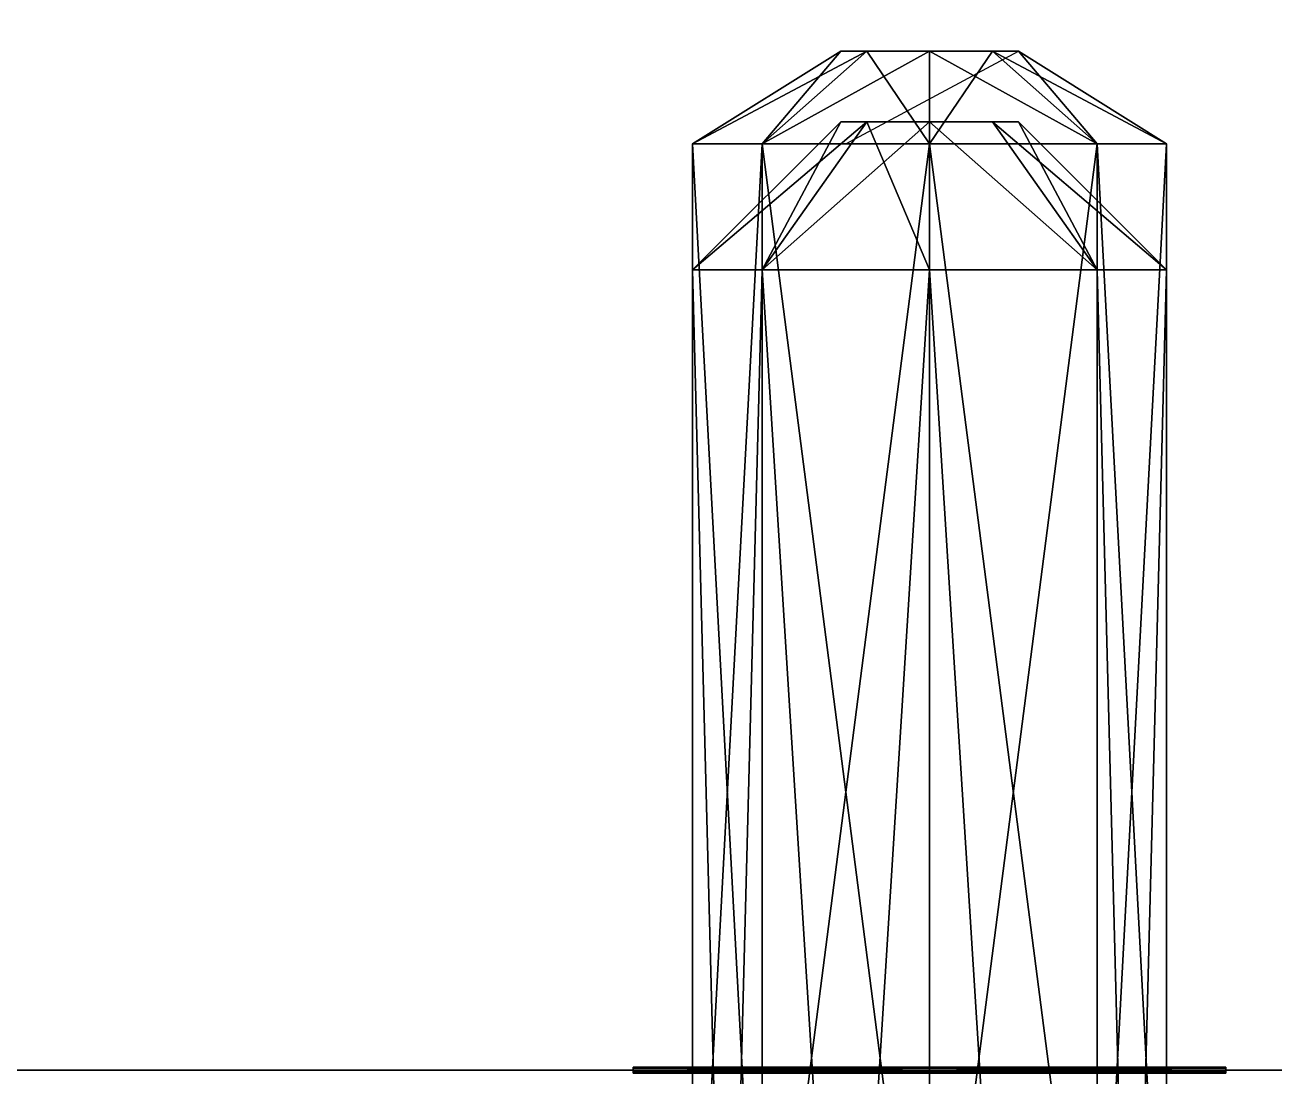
# Model space of a CAD drawing. Extents: x -150 to 2334, y -150 to 2984.
# Drawn here: x 2031.73 to 2052.83, y 776.34 to 794.09 of the extents above; entities that cross this region are included whole.
import ezdxf

# ---------------------------------------------------------------- set-up
doc = ezdxf.new("R2010")
doc.units = 0
for name, color, linetype in [('LAYER0', 7, 'CONTINUOUS'), ('LAYER108', 7, 'CONTINUOUS'), ('LAYER125', 7, 'CONTINUOUS'), ('LAYER142', 7, 'CONTINUOUS'), ('LAYER150', 7, 'CONTINUOUS'), ('LAYER159', 7, 'CONTINUOUS'), ('LAYER167', 7, 'CONTINUOUS'), ('LAYER243', 7, 'CONTINUOUS'), ('LAYER277', 7, 'CONTINUOUS'), ('LAYER29', 7, 'CONTINUOUS'), ('LAYER30', 251, 'CONTINUOUS'), ('LAYER310', 7, 'CONTINUOUS'), ('LAYER54', 7, 'CONTINUOUS'), ('LAYER55', 251, 'CONTINUOUS')]:
    doc.layers.add(name, color=color, linetype=linetype)

msp = doc.modelspace()

# ---------------------------------------------------------------- linework, layer by layer
at = {"layer": 'LAYER0', "invisible_edges": 1}
for points in [[(2334, 2984, -5), (-150, -150, -5), (-150, 2984, -5), (2334, 2984, -5)], [(-150, -150, -5), (2334, 2984, -5), (2334, -150, -5), (-150, -150, -5)], [(2334, -150), (-150, 2984), (-150, -150), (2334, -150)], [(-150, 2984), (2334, -150), (2334, 2984), (-150, 2984)]]:
    msp.add_3dface(points, dxfattribs=at)
at = {"layer": 'LAYER108', "invisible_edges": 1}
for points in [[(2139.4, 1489.128, 866), (1674, 776.4584, 866), (2139.4, 776.4584, 866), (2139.4, 1489.128, 866)], [(1674, 776.4584, 866), (2139.4, 1489.128, 866), (1674, 1489.128, 866), (1674, 776.4584, 866)], [(1674, 1489.128, 848), (2139.4, 776.4584, 848), (1674, 776.4584, 848), (1674, 1489.128, 848)], [(2139.4, 776.4584, 848), (1674, 1489.128, 848), (2139.4, 1489.128, 848), (2139.4, 776.4584, 848)], [(2139.4, 776.4584, 848), (1674, 776.4584, 866), (1674, 776.4584, 848), (2139.4, 776.4584, 848)], [(1674, 776.4584, 866), (2139.4, 776.4584, 848), (2139.4, 776.4584, 866), (1674, 776.4584, 866)]]:
    msp.add_3dface(points, dxfattribs=at)
at = {"layer": 'LAYER125', "invisible_edges": 1}
for points in [[(2139.4, 1489.128, 1934), (1674, 776.4584, 1934), (2139.4, 776.4584, 1934), (2139.4, 1489.128, 1934)], [(1674, 776.4584, 1934), (2139.4, 1489.128, 1934), (1674, 1489.128, 1934), (1674, 776.4584, 1934)], [(1674, 1489.128, 1916), (2139.4, 776.4584, 1916), (1674, 776.4584, 1916), (1674, 1489.128, 1916)], [(2139.4, 776.4584, 1916), (1674, 1489.128, 1916), (2139.4, 1489.128, 1916), (2139.4, 776.4584, 1916)], [(2139.4, 776.4584, 1916), (1674, 776.4584, 1934), (1674, 776.4584, 1916), (2139.4, 776.4584, 1916)], [(1674, 776.4584, 1934), (2139.4, 776.4584, 1916), (2139.4, 776.4584, 1934), (1674, 776.4584, 1934)]]:
    msp.add_3dface(points, dxfattribs=at)
at = {"layer": 'LAYER142', "invisible_edges": 1}
for points in [[(2139.4, 1489.128, 1184), (1614, 776.4584, 1184), (2139.4, 776.4584, 1184), (2139.4, 1489.128, 1184)], [(1614, 776.4584, 1184), (2139.4, 1489.128, 1184), (1614, 1489.128, 1184), (1614, 776.4584, 1184)], [(1614, 1489.128, 1166), (2139.4, 776.4584, 1166), (1614, 776.4584, 1166), (1614, 1489.128, 1166)], [(2139.4, 776.4584, 1166), (1614, 1489.128, 1166), (2139.4, 1489.128, 1166), (2139.4, 776.4584, 1166)], [(2139.4, 776.4584, 1166), (1614, 776.4584, 1184), (1614, 776.4584, 1166), (2139.4, 776.4584, 1166)], [(1614, 776.4584, 1184), (2139.4, 776.4584, 1166), (2139.4, 776.4584, 1184), (1614, 776.4584, 1184)]]:
    msp.add_3dface(points, dxfattribs=at)
at = {"layer": 'LAYER150'}
for points in [[(2045.5, 793.6459, 1175), (2045.939, 793.6459, 1173.939), (2043, 792.0834, 1175), (2045.5, 793.6459, 1175)], [(2043, 792.0834, 1175), (2045.939, 793.6459, 1173.939), (2044.172, 792.0834, 1172.172), (2043, 792.0834, 1175)], [(2043, 792.0834, 1175), (2045.5, 793.6459, 1175), (2045.939, 793.6459, 1176.061), (2043, 792.0834, 1175)], [(2043, 792.0834, 1175), (2045.939, 793.6459, 1176.061), (2044.172, 792.0834, 1177.828), (2043, 792.0834, 1175)], [(2044.172, 792.0834, 1172.172), (2043, 792.0834, 1175), (2045.5, 793.6459, 1175), (2044.172, 792.0834, 1172.172)], [(2043, 792.0834, 1175), (2044.172, 792.0834, 1177.828), (2045.939, 793.6459, 1176.061), (2043, 792.0834, 1175)], [(2043, 792.0834, 1175), (2045.939, 793.6459, 1176.061), (2045.5, 793.6459, 1175), (2043, 792.0834, 1175)], [(2045.939, 793.6459, 1173.939), (2047, 792.0834, 1171), (2044.172, 792.0834, 1172.172), (2045.939, 793.6459, 1173.939)], [(2044.172, 792.0834, 1177.828), (2047, 792.0834, 1179), (2045.939, 793.6459, 1176.061), (2044.172, 792.0834, 1177.828)], [(2044.172, 792.0834, 1172.172), (2045.939, 793.6459, 1173.939), (2047, 793.6459, 1173.5), (2044.172, 792.0834, 1172.172)], [(2044.172, 792.0834, 1172.172), (2047, 793.6459, 1173.5), (2047, 792.0834, 1171), (2044.172, 792.0834, 1172.172)], [(2044.172, 792.0834, 1172.172), (2045.5, 793.6459, 1175), (2045.939, 793.6459, 1173.939), (2044.172, 792.0834, 1172.172)], [(2044.172, 792.0834, 1177.828), (2047, 792.0834, 1179), (2047, 793.6459, 1176.5), (2044.172, 792.0834, 1177.828)], [(2044.172, 792.0834, 1177.828), (2047, 793.6459, 1176.5), (2045.939, 793.6459, 1176.061), (2044.172, 792.0834, 1177.828)], [(2045.5, 793.6459, 1175), (2045.939, 793.6459, 1173.939), (2047, 793.6459, 1173.5), (2045.5, 793.6459, 1175)], [(2045.5, 793.6459, 1175), (2047, 793.6459, 1173.5), (2048.061, 793.6459, 1173.939), (2045.5, 793.6459, 1175)], [(2045.5, 793.6459, 1175), (2045.939, 793.6459, 1176.061), (2048.061, 793.6459, 1173.939), (2045.5, 793.6459, 1175)], [(2045.939, 793.6459, 1176.061), (2045.5, 793.6459, 1175), (2048.5, 793.6459, 1175), (2045.939, 793.6459, 1176.061)], [(2048.5, 793.6459, 1175), (2045.5, 793.6459, 1175), (2048.061, 793.6459, 1173.939), (2048.5, 793.6459, 1175)], [(2045.5, 793.6459, 1175), (2048.061, 793.6459, 1173.939), (2047, 793.6459, 1173.5), (2045.5, 793.6459, 1175)], [(2045.5, 793.6459, 1175), (2047, 793.6459, 1173.5), (2045.939, 793.6459, 1173.939), (2045.5, 793.6459, 1175)], [(2045.586, 792.0834, 1178.414), (2048.5, 793.6459, 1175), (2049.828, 792.0834, 1177.828), (2045.586, 792.0834, 1178.414)], [(2047, 793.6459, 1173.5), (2047, 792.0834, 1171), (2045.939, 793.6459, 1173.939), (2047, 793.6459, 1173.5)], [(2045.939, 793.6459, 1176.061), (2047, 792.0834, 1179), (2047, 793.6459, 1176.5), (2045.939, 793.6459, 1176.061)], [(2045.939, 793.6459, 1176.061), (2048.5, 793.6459, 1175), (2048.061, 793.6459, 1176.061), (2045.939, 793.6459, 1176.061)], [(2045.939, 793.6459, 1176.061), (2048.061, 793.6459, 1176.061), (2047, 793.6459, 1176.5), (2045.939, 793.6459, 1176.061)], [(2048.061, 793.6459, 1173.939), (2045.939, 793.6459, 1176.061), (2048.5, 793.6459, 1175), (2048.061, 793.6459, 1173.939)], [(2045.939, 793.6459, 1176.061), (2047, 793.6459, 1176.5), (2048.061, 793.6459, 1176.061), (2045.939, 793.6459, 1176.061)], [(2045.939, 793.6459, 1176.061), (2048.061, 793.6459, 1176.061), (2048.5, 793.6459, 1175), (2045.939, 793.6459, 1176.061)], [(2048.061, 793.6459, 1173.939), (2049.828, 792.0834, 1172.172), (2047, 793.6459, 1173.5), (2048.061, 793.6459, 1173.939)], [(2047, 793.6459, 1173.5), (2049.828, 792.0834, 1172.172), (2047, 792.0834, 1171), (2047, 793.6459, 1173.5)], [(2047, 792.0834, 1179), (2047, 793.6459, 1176.5), (2048.061, 793.6459, 1176.061), (2047, 792.0834, 1179)], [(2047, 792.0834, 1179), (2048.061, 793.6459, 1176.061), (2049.828, 792.0834, 1177.828), (2047, 792.0834, 1179)], [(2047, 792.0834, 1171), (2047, 793.6459, 1173.5), (2048.061, 793.6459, 1173.939), (2047, 792.0834, 1171)], [(2047, 792.0834, 1171), (2048.061, 793.6459, 1173.939), (2049.828, 792.0834, 1172.172), (2047, 792.0834, 1171)], [(2047, 792.0834, 1179), (2049.828, 792.0834, 1177.828), (2048.061, 793.6459, 1176.061), (2047, 792.0834, 1179)], [(2047, 792.0834, 1179), (2048.061, 793.6459, 1176.061), (2047, 793.6459, 1176.5), (2047, 792.0834, 1179)], [(2048.061, 793.6459, 1173.939), (2048.5, 793.6459, 1175), (2049.828, 792.0834, 1172.172), (2048.061, 793.6459, 1173.939)], [(2048.5, 793.6459, 1175), (2048.061, 793.6459, 1176.061), (2051, 792.0834, 1175), (2048.5, 793.6459, 1175)], [(2051, 792.0834, 1175), (2048.061, 793.6459, 1176.061), (2049.828, 792.0834, 1177.828), (2051, 792.0834, 1175)], [(2048.061, 793.6459, 1173.939), (2048.5, 793.6459, 1175), (2051, 792.0834, 1175), (2048.061, 793.6459, 1173.939)], [(2048.061, 793.6459, 1173.939), (2051, 792.0834, 1175), (2049.828, 792.0834, 1172.172), (2048.061, 793.6459, 1173.939)], [(2049.828, 792.0834, 1172.172), (2048.5, 793.6459, 1175), (2051, 792.0834, 1175), (2049.828, 792.0834, 1172.172)], [(2048.5, 793.6459, 1175), (2049.828, 792.0834, 1177.828), (2051, 792.0834, 1175), (2048.5, 793.6459, 1175)], [(2044.172, 770.2084, 1172.172), (2043, 770.2084, 1175), (2044.172, 792.0834, 1172.172), (2044.172, 770.2084, 1172.172)], [(2044.172, 792.0834, 1172.172), (2043, 770.2084, 1175), (2043, 792.0834, 1175), (2044.172, 792.0834, 1172.172)], [(2044.172, 770.2084, 1177.828), (2043, 770.2084, 1175), (2043, 792.0834, 1175), (2044.172, 770.2084, 1177.828)], [(2044.172, 770.2084, 1177.828), (2043, 792.0834, 1175), (2044.172, 792.0834, 1177.828), (2044.172, 770.2084, 1177.828)], [(2044.172, 770.2084, 1172.172), (2043, 770.2084, 1175), (2043, 792.0834, 1175), (2044.172, 770.2084, 1172.172)], [(2043, 792.0834, 1175), (2044.172, 770.2084, 1172.172), (2044.172, 792.0834, 1172.172), (2043, 792.0834, 1175)], [(2044.172, 770.2084, 1177.828), (2044.172, 792.0834, 1177.828), (2043, 792.0834, 1175), (2044.172, 770.2084, 1177.828)], [(2044.172, 770.2084, 1177.828), (2043, 792.0834, 1175), (2043, 770.2084, 1175), (2044.172, 770.2084, 1177.828)], [(2044.172, 770.2084, 1172.172), (2043, 770.2084, 1175), (2043, 792.0834, 1175), (2044.172, 770.2084, 1172.172)], [(2043, 792.0834, 1175), (2044.172, 770.2084, 1172.172), (2044.172, 792.0834, 1172.172), (2043, 792.0834, 1175)], [(2044.172, 770.2084, 1177.828), (2043, 770.2084, 1175), (2044.172, 792.0834, 1177.828), (2044.172, 770.2084, 1177.828)], [(2043, 770.2084, 1175), (2044.172, 792.0834, 1177.828), (2043, 792.0834, 1175), (2043, 770.2084, 1175)], [(2047, 770.2084, 1171), (2044.172, 770.2084, 1172.172), (2047, 792.0834, 1171), (2047, 770.2084, 1171)], [(2047, 792.0834, 1171), (2044.172, 770.2084, 1172.172), (2044.172, 792.0834, 1172.172), (2047, 792.0834, 1171)], [(2044.172, 770.2084, 1177.828), (2047, 770.2084, 1179), (2044.172, 792.0834, 1177.828), (2044.172, 770.2084, 1177.828)], [(2044.172, 792.0834, 1177.828), (2047, 770.2084, 1179), (2047, 792.0834, 1179), (2044.172, 792.0834, 1177.828)], [(2044.172, 770.2084, 1172.172), (2047, 770.2084, 1171), (2044.172, 792.0834, 1172.172), (2044.172, 770.2084, 1172.172)], [(2047, 770.2084, 1171), (2044.172, 792.0834, 1172.172), (2047, 792.0834, 1171), (2047, 770.2084, 1171)], [(2044.172, 770.2084, 1177.828), (2047, 770.2084, 1179), (2047, 792.0834, 1179), (2044.172, 770.2084, 1177.828)], [(2047, 792.0834, 1179), (2044.172, 770.2084, 1177.828), (2044.172, 792.0834, 1177.828), (2047, 792.0834, 1179)], [(2044.172, 770.2084, 1172.172), (2047, 770.2084, 1171), (2044.172, 792.0834, 1172.172), (2044.172, 770.2084, 1172.172)], [(2047, 770.2084, 1171), (2044.172, 792.0834, 1172.172), (2047, 792.0834, 1171), (2047, 770.2084, 1171)], [(2044.172, 770.2084, 1177.828), (2047, 770.2084, 1179), (2047, 792.0834, 1179), (2044.172, 770.2084, 1177.828)], [(2047, 792.0834, 1179), (2044.172, 770.2084, 1177.828), (2044.172, 792.0834, 1177.828), (2047, 792.0834, 1179)], [(2049.828, 770.2084, 1172.172), (2047, 770.2084, 1171), (2049.828, 792.0834, 1172.172), (2049.828, 770.2084, 1172.172)], [(2049.828, 792.0834, 1172.172), (2047, 770.2084, 1171), (2047, 792.0834, 1171), (2049.828, 792.0834, 1172.172)], [(2049.828, 792.0834, 1177.828), (2047, 792.0834, 1179), (2049.828, 770.2084, 1177.828), (2049.828, 792.0834, 1177.828)], [(2049.828, 770.2084, 1177.828), (2047, 792.0834, 1179), (2047, 770.2084, 1179), (2049.828, 770.2084, 1177.828)], [(2049.828, 770.2084, 1172.172), (2047, 770.2084, 1171), (2047, 792.0834, 1171), (2049.828, 770.2084, 1172.172)], [(2047, 792.0834, 1171), (2049.828, 770.2084, 1172.172), (2049.828, 792.0834, 1172.172), (2047, 792.0834, 1171)], [(2049.828, 770.2084, 1172.172), (2047, 770.2084, 1171), (2047, 792.0834, 1171), (2049.828, 770.2084, 1172.172)], [(2047, 792.0834, 1171), (2049.828, 770.2084, 1172.172), (2049.828, 792.0834, 1172.172), (2047, 792.0834, 1171)], [(2049.828, 792.0834, 1177.828), (2047, 792.0834, 1179), (2047, 770.2084, 1179), (2049.828, 792.0834, 1177.828)], [(2047, 770.2084, 1179), (2049.828, 792.0834, 1177.828), (2049.828, 770.2084, 1177.828), (2047, 770.2084, 1179)], [(2051, 792.0834, 1175), (2049.828, 792.0834, 1177.828), (2051, 770.2084, 1175), (2051, 792.0834, 1175)], [(2051, 770.2084, 1175), (2049.828, 792.0834, 1177.828), (2049.828, 770.2084, 1177.828), (2051, 770.2084, 1175)], [(2049.828, 792.0834, 1172.172), (2051, 792.0834, 1175), (2049.828, 770.2084, 1172.172), (2049.828, 792.0834, 1172.172)], [(2049.828, 770.2084, 1172.172), (2051, 792.0834, 1175), (2051, 770.2084, 1175), (2049.828, 770.2084, 1172.172)], [(2049.828, 792.0834, 1177.828), (2051, 792.0834, 1175), (2049.828, 770.2084, 1177.828), (2049.828, 792.0834, 1177.828)], [(2051, 792.0834, 1175), (2049.828, 770.2084, 1177.828), (2051, 770.2084, 1175), (2051, 792.0834, 1175)], [(2049.828, 792.0834, 1172.172), (2051, 792.0834, 1175), (2051, 770.2084, 1175), (2049.828, 792.0834, 1172.172)], [(2051, 770.2084, 1175), (2049.828, 792.0834, 1172.172), (2049.828, 770.2084, 1172.172), (2051, 770.2084, 1175)], [(2042, 776.4896, 1170), (2042, 776.4896, 1180), (2052, 776.4896, 1170), (2042, 776.4896, 1170)], [(2052, 776.4896, 1170), (2042, 776.4896, 1180), (2052, 776.4896, 1180), (2052, 776.4896, 1170)], [(2042, 776.4896, 1170), (2042, 776.4271, 1170), (2042, 776.4896, 1180), (2042, 776.4896, 1170)], [(2042, 776.4896, 1180), (2042, 776.4271, 1170), (2042, 776.4271, 1180), (2042, 776.4896, 1180)], [(2052, 776.4896, 1170), (2052, 776.4271, 1170), (2042, 776.4896, 1170), (2052, 776.4896, 1170)], [(2042, 776.4896, 1170), (2052, 776.4271, 1170), (2042, 776.4271, 1170), (2042, 776.4896, 1170)], [(2042, 776.4896, 1180), (2042, 776.4271, 1180), (2052, 776.4896, 1180), (2042, 776.4896, 1180)], [(2052, 776.4896, 1180), (2042, 776.4271, 1180), (2052, 776.4271, 1180), (2052, 776.4896, 1180)], [(2052, 776.4271, 1170), (2052, 776.4271, 1180), (2042, 776.4271, 1170), (2052, 776.4271, 1170)], [(2042, 776.4271, 1170), (2052, 776.4271, 1180), (2042, 776.4271, 1180), (2042, 776.4271, 1170)]]:
    msp.add_3dface(points, dxfattribs=at)
at = {"layer": 'LAYER159', "invisible_edges": 1}
for points in [[(2139.4, 1489.128, 1578), (1614, 776.4584, 1578), (2139.4, 776.4584, 1578), (2139.4, 1489.128, 1578)], [(1614, 776.4584, 1578), (2139.4, 1489.128, 1578), (1614, 1489.128, 1578), (1614, 776.4584, 1578)], [(1614, 1489.128, 1560), (2139.4, 776.4584, 1560), (1614, 776.4584, 1560), (1614, 1489.128, 1560)], [(2139.4, 776.4584, 1560), (1614, 1489.128, 1560), (2139.4, 1489.128, 1560), (2139.4, 776.4584, 1560)], [(2139.4, 776.4584, 1560), (1614, 776.4584, 1578), (1614, 776.4584, 1560), (2139.4, 776.4584, 1560)], [(1614, 776.4584, 1578), (2139.4, 776.4584, 1560), (2139.4, 776.4584, 1578), (1614, 776.4584, 1578)]]:
    msp.add_3dface(points, dxfattribs=at)
at = {"layer": 'LAYER167'}
for points in [[(2045.5, 793.6459, 1569), (2045.939, 793.6459, 1567.939), (2043, 792.0834, 1569), (2045.5, 793.6459, 1569)], [(2043, 792.0834, 1569), (2045.939, 793.6459, 1567.939), (2044.172, 792.0834, 1566.172), (2043, 792.0834, 1569)], [(2043, 792.0834, 1569), (2045.5, 793.6459, 1569), (2045.939, 793.6459, 1570.061), (2043, 792.0834, 1569)], [(2043, 792.0834, 1569), (2045.939, 793.6459, 1570.061), (2044.172, 792.0834, 1571.828), (2043, 792.0834, 1569)], [(2044.172, 792.0834, 1566.172), (2043, 792.0834, 1569), (2045.5, 793.6459, 1569), (2044.172, 792.0834, 1566.172)], [(2043, 792.0834, 1569), (2044.172, 792.0834, 1571.828), (2045.939, 793.6459, 1570.061), (2043, 792.0834, 1569)], [(2043, 792.0834, 1569), (2045.939, 793.6459, 1570.061), (2045.5, 793.6459, 1569), (2043, 792.0834, 1569)], [(2045.939, 793.6459, 1567.939), (2047, 792.0834, 1565), (2044.172, 792.0834, 1566.172), (2045.939, 793.6459, 1567.939)], [(2044.172, 792.0834, 1571.828), (2047, 792.0834, 1573), (2045.939, 793.6459, 1570.061), (2044.172, 792.0834, 1571.828)], [(2044.172, 792.0834, 1566.172), (2045.939, 793.6459, 1567.939), (2047, 793.6459, 1567.5), (2044.172, 792.0834, 1566.172)], [(2044.172, 792.0834, 1566.172), (2047, 793.6459, 1567.5), (2047, 792.0834, 1565), (2044.172, 792.0834, 1566.172)], [(2044.172, 792.0834, 1566.172), (2045.5, 793.6459, 1569), (2045.939, 793.6459, 1567.939), (2044.172, 792.0834, 1566.172)], [(2044.172, 792.0834, 1571.828), (2047, 792.0834, 1573), (2047, 793.6459, 1570.5), (2044.172, 792.0834, 1571.828)], [(2044.172, 792.0834, 1571.828), (2047, 793.6459, 1570.5), (2045.939, 793.6459, 1570.061), (2044.172, 792.0834, 1571.828)], [(2045.5, 793.6459, 1569), (2045.939, 793.6459, 1567.939), (2047, 793.6459, 1567.5), (2045.5, 793.6459, 1569)], [(2045.5, 793.6459, 1569), (2047, 793.6459, 1567.5), (2048.061, 793.6459, 1567.939), (2045.5, 793.6459, 1569)], [(2045.5, 793.6459, 1569), (2045.939, 793.6459, 1570.061), (2048.061, 793.6459, 1567.939), (2045.5, 793.6459, 1569)], [(2045.939, 793.6459, 1570.061), (2045.5, 793.6459, 1569), (2048.5, 793.6459, 1569), (2045.939, 793.6459, 1570.061)], [(2048.5, 793.6459, 1569), (2045.5, 793.6459, 1569), (2048.061, 793.6459, 1567.939), (2048.5, 793.6459, 1569)], [(2045.5, 793.6459, 1569), (2048.061, 793.6459, 1567.939), (2047, 793.6459, 1567.5), (2045.5, 793.6459, 1569)], [(2045.5, 793.6459, 1569), (2047, 793.6459, 1567.5), (2045.939, 793.6459, 1567.939), (2045.5, 793.6459, 1569)], [(2045.586, 792.0834, 1572.414), (2048.5, 793.6459, 1569), (2049.828, 792.0834, 1571.828), (2045.586, 792.0834, 1572.414)], [(2047, 793.6459, 1567.5), (2047, 792.0834, 1565), (2045.939, 793.6459, 1567.939), (2047, 793.6459, 1567.5)], [(2045.939, 793.6459, 1570.061), (2047, 792.0834, 1573), (2047, 793.6459, 1570.5), (2045.939, 793.6459, 1570.061)], [(2045.939, 793.6459, 1570.061), (2048.5, 793.6459, 1569), (2048.061, 793.6459, 1570.061), (2045.939, 793.6459, 1570.061)], [(2045.939, 793.6459, 1570.061), (2048.061, 793.6459, 1570.061), (2047, 793.6459, 1570.5), (2045.939, 793.6459, 1570.061)], [(2048.061, 793.6459, 1567.939), (2045.939, 793.6459, 1570.061), (2048.5, 793.6459, 1569), (2048.061, 793.6459, 1567.939)], [(2045.939, 793.6459, 1570.061), (2047, 793.6459, 1570.5), (2048.061, 793.6459, 1570.061), (2045.939, 793.6459, 1570.061)], [(2045.939, 793.6459, 1570.061), (2048.061, 793.6459, 1570.061), (2048.5, 793.6459, 1569), (2045.939, 793.6459, 1570.061)], [(2048.061, 793.6459, 1567.939), (2049.828, 792.0834, 1566.172), (2047, 793.6459, 1567.5), (2048.061, 793.6459, 1567.939)], [(2047, 793.6459, 1567.5), (2049.828, 792.0834, 1566.172), (2047, 792.0834, 1565), (2047, 793.6459, 1567.5)], [(2047, 792.0834, 1573), (2047, 793.6459, 1570.5), (2048.061, 793.6459, 1570.061), (2047, 792.0834, 1573)], [(2047, 792.0834, 1573), (2048.061, 793.6459, 1570.061), (2049.828, 792.0834, 1571.828), (2047, 792.0834, 1573)], [(2047, 792.0834, 1565), (2047, 793.6459, 1567.5), (2048.061, 793.6459, 1567.939), (2047, 792.0834, 1565)], [(2047, 792.0834, 1565), (2048.061, 793.6459, 1567.939), (2049.828, 792.0834, 1566.172), (2047, 792.0834, 1565)], [(2047, 792.0834, 1573), (2049.828, 792.0834, 1571.828), (2048.061, 793.6459, 1570.061), (2047, 792.0834, 1573)], [(2047, 792.0834, 1573), (2048.061, 793.6459, 1570.061), (2047, 793.6459, 1570.5), (2047, 792.0834, 1573)], [(2048.061, 793.6459, 1567.939), (2048.5, 793.6459, 1569), (2049.828, 792.0834, 1566.172), (2048.061, 793.6459, 1567.939)], [(2048.5, 793.6459, 1569), (2048.061, 793.6459, 1570.061), (2051, 792.0834, 1569), (2048.5, 793.6459, 1569)], [(2051, 792.0834, 1569), (2048.061, 793.6459, 1570.061), (2049.828, 792.0834, 1571.828), (2051, 792.0834, 1569)], [(2048.061, 793.6459, 1567.939), (2048.5, 793.6459, 1569), (2051, 792.0834, 1569), (2048.061, 793.6459, 1567.939)], [(2048.061, 793.6459, 1567.939), (2051, 792.0834, 1569), (2049.828, 792.0834, 1566.172), (2048.061, 793.6459, 1567.939)], [(2049.828, 792.0834, 1566.172), (2048.5, 793.6459, 1569), (2051, 792.0834, 1569), (2049.828, 792.0834, 1566.172)], [(2048.5, 793.6459, 1569), (2049.828, 792.0834, 1571.828), (2051, 792.0834, 1569), (2048.5, 793.6459, 1569)], [(2044.172, 770.2084, 1566.172), (2043, 770.2084, 1569), (2044.172, 792.0834, 1566.172), (2044.172, 770.2084, 1566.172)], [(2044.172, 792.0834, 1566.172), (2043, 770.2084, 1569), (2043, 792.0834, 1569), (2044.172, 792.0834, 1566.172)], [(2044.172, 770.2084, 1571.828), (2043, 770.2084, 1569), (2043, 792.0834, 1569), (2044.172, 770.2084, 1571.828)], [(2044.172, 770.2084, 1571.828), (2043, 792.0834, 1569), (2044.172, 792.0834, 1571.828), (2044.172, 770.2084, 1571.828)], [(2044.172, 770.2084, 1566.172), (2043, 770.2084, 1569), (2043, 792.0834, 1569), (2044.172, 770.2084, 1566.172)], [(2043, 792.0834, 1569), (2044.172, 770.2084, 1566.172), (2044.172, 792.0834, 1566.172), (2043, 792.0834, 1569)], [(2044.172, 770.2084, 1571.828), (2044.172, 792.0834, 1571.828), (2043, 792.0834, 1569), (2044.172, 770.2084, 1571.828)], [(2044.172, 770.2084, 1571.828), (2043, 792.0834, 1569), (2043, 770.2084, 1569), (2044.172, 770.2084, 1571.828)], [(2044.172, 770.2084, 1566.172), (2043, 770.2084, 1569), (2043, 792.0834, 1569), (2044.172, 770.2084, 1566.172)], [(2043, 792.0834, 1569), (2044.172, 770.2084, 1566.172), (2044.172, 792.0834, 1566.172), (2043, 792.0834, 1569)], [(2044.172, 770.2084, 1571.828), (2043, 770.2084, 1569), (2044.172, 792.0834, 1571.828), (2044.172, 770.2084, 1571.828)], [(2043, 770.2084, 1569), (2044.172, 792.0834, 1571.828), (2043, 792.0834, 1569), (2043, 770.2084, 1569)], [(2047, 770.2084, 1565), (2044.172, 770.2084, 1566.172), (2047, 792.0834, 1565), (2047, 770.2084, 1565)], [(2047, 792.0834, 1565), (2044.172, 770.2084, 1566.172), (2044.172, 792.0834, 1566.172), (2047, 792.0834, 1565)], [(2044.172, 770.2084, 1571.828), (2047, 770.2084, 1573), (2044.172, 792.0834, 1571.828), (2044.172, 770.2084, 1571.828)], [(2044.172, 792.0834, 1571.828), (2047, 770.2084, 1573), (2047, 792.0834, 1573), (2044.172, 792.0834, 1571.828)], [(2044.172, 770.2084, 1566.172), (2047, 770.2084, 1565), (2044.172, 792.0834, 1566.172), (2044.172, 770.2084, 1566.172)], [(2047, 770.2084, 1565), (2044.172, 792.0834, 1566.172), (2047, 792.0834, 1565), (2047, 770.2084, 1565)], [(2044.172, 770.2084, 1571.828), (2047, 770.2084, 1573), (2047, 792.0834, 1573), (2044.172, 770.2084, 1571.828)], [(2047, 792.0834, 1573), (2044.172, 770.2084, 1571.828), (2044.172, 792.0834, 1571.828), (2047, 792.0834, 1573)], [(2044.172, 770.2084, 1566.172), (2047, 770.2084, 1565), (2044.172, 792.0834, 1566.172), (2044.172, 770.2084, 1566.172)], [(2047, 770.2084, 1565), (2044.172, 792.0834, 1566.172), (2047, 792.0834, 1565), (2047, 770.2084, 1565)], [(2044.172, 770.2084, 1571.828), (2047, 770.2084, 1573), (2047, 792.0834, 1573), (2044.172, 770.2084, 1571.828)], [(2047, 792.0834, 1573), (2044.172, 770.2084, 1571.828), (2044.172, 792.0834, 1571.828), (2047, 792.0834, 1573)], [(2049.828, 770.2084, 1566.172), (2047, 770.2084, 1565), (2049.828, 792.0834, 1566.172), (2049.828, 770.2084, 1566.172)], [(2049.828, 792.0834, 1566.172), (2047, 770.2084, 1565), (2047, 792.0834, 1565), (2049.828, 792.0834, 1566.172)], [(2049.828, 792.0834, 1571.828), (2047, 792.0834, 1573), (2049.828, 770.2084, 1571.828), (2049.828, 792.0834, 1571.828)], [(2049.828, 770.2084, 1571.828), (2047, 792.0834, 1573), (2047, 770.2084, 1573), (2049.828, 770.2084, 1571.828)], [(2049.828, 770.2084, 1566.172), (2047, 770.2084, 1565), (2047, 792.0834, 1565), (2049.828, 770.2084, 1566.172)], [(2047, 792.0834, 1565), (2049.828, 770.2084, 1566.172), (2049.828, 792.0834, 1566.172), (2047, 792.0834, 1565)], [(2049.828, 770.2084, 1566.172), (2047, 770.2084, 1565), (2047, 792.0834, 1565), (2049.828, 770.2084, 1566.172)], [(2047, 792.0834, 1565), (2049.828, 770.2084, 1566.172), (2049.828, 792.0834, 1566.172), (2047, 792.0834, 1565)], [(2049.828, 792.0834, 1571.828), (2047, 792.0834, 1573), (2047, 770.2084, 1573), (2049.828, 792.0834, 1571.828)], [(2047, 770.2084, 1573), (2049.828, 792.0834, 1571.828), (2049.828, 770.2084, 1571.828), (2047, 770.2084, 1573)], [(2051, 792.0834, 1569), (2049.828, 792.0834, 1571.828), (2051, 770.2084, 1569), (2051, 792.0834, 1569)], [(2051, 770.2084, 1569), (2049.828, 792.0834, 1571.828), (2049.828, 770.2084, 1571.828), (2051, 770.2084, 1569)], [(2049.828, 792.0834, 1566.172), (2051, 792.0834, 1569), (2049.828, 770.2084, 1566.172), (2049.828, 792.0834, 1566.172)], [(2049.828, 770.2084, 1566.172), (2051, 792.0834, 1569), (2051, 770.2084, 1569), (2049.828, 770.2084, 1566.172)], [(2049.828, 792.0834, 1571.828), (2051, 792.0834, 1569), (2049.828, 770.2084, 1571.828), (2049.828, 792.0834, 1571.828)], [(2051, 792.0834, 1569), (2049.828, 770.2084, 1571.828), (2051, 770.2084, 1569), (2051, 792.0834, 1569)], [(2049.828, 792.0834, 1566.172), (2051, 792.0834, 1569), (2051, 770.2084, 1569), (2049.828, 792.0834, 1566.172)], [(2051, 770.2084, 1569), (2049.828, 792.0834, 1566.172), (2049.828, 770.2084, 1566.172), (2051, 770.2084, 1569)], [(2042, 776.4896, 1564), (2042, 776.4896, 1574), (2052, 776.4896, 1564), (2042, 776.4896, 1564)], [(2052, 776.4896, 1564), (2042, 776.4896, 1574), (2052, 776.4896, 1574), (2052, 776.4896, 1564)], [(2042, 776.4896, 1564), (2042, 776.4271, 1564), (2042, 776.4896, 1574), (2042, 776.4896, 1564)], [(2042, 776.4896, 1574), (2042, 776.4271, 1564), (2042, 776.4271, 1574), (2042, 776.4896, 1574)], [(2052, 776.4896, 1564), (2052, 776.4271, 1564), (2042, 776.4896, 1564), (2052, 776.4896, 1564)], [(2042, 776.4896, 1564), (2052, 776.4271, 1564), (2042, 776.4271, 1564), (2042, 776.4896, 1564)], [(2042, 776.4896, 1574), (2042, 776.4271, 1574), (2052, 776.4896, 1574), (2042, 776.4896, 1574)], [(2052, 776.4896, 1574), (2042, 776.4271, 1574), (2052, 776.4271, 1574), (2052, 776.4896, 1574)], [(2052, 776.4271, 1564), (2052, 776.4271, 1574), (2042, 776.4271, 1564), (2052, 776.4271, 1564)], [(2042, 776.4271, 1564), (2052, 776.4271, 1574), (2042, 776.4271, 1574), (2042, 776.4271, 1564)]]:
    msp.add_3dface(points, dxfattribs=at)
at = {"layer": 'LAYER243', "invisible_edges": 1}
for points in [[(2164, 776.458), (1614, 758.458), (1614, 776.458), (2164, 776.458)], [(1614, 758.458), (2164, 776.458), (2164, 758.458), (1614, 758.458)], [(2164, 758.458, 2350), (1614, 776.458, 2350), (1614, 758.458, 2350), (2164, 758.458, 2350)], [(1614, 776.458, 2350), (2164, 758.458, 2350), (2164, 776.458, 2350), (1614, 776.458, 2350)], [(1614, 776.458, 2350), (2164, 776.458), (1614, 776.458), (1614, 776.458, 2350)], [(2164, 776.458), (1614, 776.458, 2350), (2164, 776.458, 2350), (2164, 776.458)]]:
    msp.add_3dface(points, dxfattribs=at)
at = {"layer": 'LAYER277', "invisible_edges": 1}
for points in [[(2164, 776.455, 80), (1614, 1489.125, 80), (2164, 1489.125, 80), (2164, 776.455, 80)], [(1614, 1489.125, 80), (2164, 776.455, 80), (1614, 776.455, 80), (1614, 1489.125, 80)], [(1614, 776.455, 98), (2164, 1489.125, 98), (1614, 1489.125, 98), (1614, 776.455, 98)], [(2164, 1489.125, 98), (1614, 776.455, 98), (2164, 776.455, 98), (2164, 1489.125, 98)], [(2164, 776.455, 80), (1614, 776.455, 98), (1614, 776.455, 80), (2164, 776.455, 80)], [(1614, 776.455, 98), (2164, 776.455, 80), (2164, 776.455, 98), (1614, 776.455, 98)]]:
    msp.add_3dface(points, dxfattribs=at)
at = {"layer": 'LAYER29'}
for points in [[(2043, 789.957, 857), (2045.939, 792.457, 858.0607), (2044.172, 789.957, 859.8284), (2043, 789.957, 857)], [(2045.5, 792.457, 857), (2045.939, 792.457, 858.0607), (2043, 789.957, 857), (2045.5, 792.457, 857)], [(2044.172, 789.957, 854.1716), (2045.5, 792.457, 857), (2043, 789.957, 857), (2044.172, 789.957, 854.1716)], [(2044.172, 789.957, 859.8284), (2045.5, 792.457, 857), (2043, 789.957, 857), (2044.172, 789.957, 859.8284)], [(2043, 789.957, 857), (2045.939, 792.457, 855.9393), (2044.172, 789.957, 854.1716), (2043, 789.957, 857)], [(2045.5, 792.457, 857), (2045.939, 792.457, 855.9393), (2043, 789.957, 857), (2045.5, 792.457, 857)], [(2045.5, 792.457, 857), (2044.172, 789.957, 854.1716), (2043, 789.957, 857), (2045.5, 792.457, 857)], [(2045.939, 792.457, 858.0607), (2047, 789.957, 861), (2044.172, 789.957, 859.8284), (2045.939, 792.457, 858.0607)], [(2045.939, 792.457, 855.9393), (2045.5, 792.457, 857), (2044.172, 789.957, 854.1716), (2045.939, 792.457, 855.9393)], [(2044.172, 789.957, 854.1716), (2047, 792.457, 855.5), (2045.939, 792.457, 855.9393), (2044.172, 789.957, 854.1716)], [(2047, 789.957, 853), (2047, 792.457, 855.5), (2044.172, 789.957, 854.1716), (2047, 789.957, 853)], [(2047, 789.957, 861), (2045.939, 792.457, 858.0607), (2044.172, 789.957, 859.8284), (2047, 789.957, 861)], [(2045.939, 792.457, 858.0607), (2045.5, 792.457, 857), (2044.172, 789.957, 859.8284), (2045.939, 792.457, 858.0607)], [(2045.939, 792.457, 855.9393), (2044.172, 789.957, 854.1716), (2045.5, 792.457, 857), (2045.939, 792.457, 855.9393)], [(2047, 792.457, 855.5), (2044.172, 789.957, 854.1716), (2045.939, 792.457, 855.9393), (2047, 792.457, 855.5)], [(2047, 789.957, 853), (2044.172, 789.957, 854.1716), (2047, 792.457, 855.5), (2047, 789.957, 853)], [(2045.5, 792.457, 857), (2048.061, 792.457, 858.0607), (2045.939, 792.457, 858.0607), (2045.5, 792.457, 857)], [(2045.5, 792.457, 857), (2048.5, 792.457, 857), (2048.061, 792.457, 858.0607), (2045.5, 792.457, 857)], [(2045.939, 792.457, 855.9393), (2048.5, 792.457, 857), (2045.5, 792.457, 857), (2045.939, 792.457, 855.9393)], [(2048.061, 792.457, 858.0607), (2045.939, 792.457, 855.9393), (2045.5, 792.457, 857), (2048.061, 792.457, 858.0607)], [(2047, 792.457, 858.5), (2045.5, 792.457, 857), (2045.939, 792.457, 858.0607), (2047, 792.457, 858.5)], [(2048.061, 792.457, 858.0607), (2045.5, 792.457, 857), (2047, 792.457, 858.5), (2048.061, 792.457, 858.0607)], [(2047, 792.457, 858.5), (2047, 789.957, 861), (2045.939, 792.457, 858.0607), (2047, 792.457, 858.5)], [(2045.939, 792.457, 858.0607), (2048.061, 792.457, 858.0607), (2047, 792.457, 858.5), (2045.939, 792.457, 858.0607)], [(2045.939, 792.457, 855.9393), (2048.061, 792.457, 855.9393), (2048.5, 792.457, 857), (2045.939, 792.457, 855.9393)], [(2047, 792.457, 855.5), (2048.061, 792.457, 855.9393), (2045.939, 792.457, 855.9393), (2047, 792.457, 855.5)], [(2047, 792.457, 858.5), (2045.939, 792.457, 858.0607), (2047, 789.957, 861), (2047, 792.457, 858.5)], [(2048.061, 792.457, 855.9393), (2045.939, 792.457, 855.9393), (2048.5, 792.457, 857), (2048.061, 792.457, 855.9393)], [(2047, 792.457, 855.5), (2045.939, 792.457, 855.9393), (2048.061, 792.457, 855.9393), (2047, 792.457, 855.5)], [(2048.5, 792.457, 857), (2045.939, 792.457, 855.9393), (2048.061, 792.457, 858.0607), (2048.5, 792.457, 857)], [(2049.828, 789.957, 859.8284), (2047, 792.457, 858.5), (2047, 789.957, 861), (2049.828, 789.957, 859.8284)], [(2048.061, 792.457, 858.0607), (2047, 792.457, 858.5), (2049.828, 789.957, 859.8284), (2048.061, 792.457, 858.0607)], [(2049.828, 789.957, 854.1716), (2047, 792.457, 855.5), (2048.061, 792.457, 855.9393), (2049.828, 789.957, 854.1716)], [(2047, 789.957, 853), (2047, 792.457, 855.5), (2049.828, 789.957, 854.1716), (2047, 789.957, 853)], [(2049.828, 789.957, 859.8284), (2048.5, 792.457, 857), (2048.061, 792.457, 858.0607), (2049.828, 789.957, 859.8284)], [(2051, 789.957, 857), (2048.061, 792.457, 855.9393), (2048.5, 792.457, 857), (2051, 789.957, 857)], [(2049.828, 789.957, 854.1716), (2048.061, 792.457, 855.9393), (2051, 789.957, 857), (2049.828, 789.957, 854.1716)], [(2051, 789.957, 857), (2048.5, 792.457, 857), (2049.828, 789.957, 859.8284), (2051, 789.957, 857)], [(2044.172, 789.957, 859.8284), (2043, 744.957, 857), (2044.172, 744.957, 859.8284), (2044.172, 789.957, 859.8284)], [(2043, 789.957, 857), (2043, 744.957, 857), (2044.172, 789.957, 859.8284), (2043, 789.957, 857)], [(2043, 789.957, 857), (2044.172, 744.957, 854.1716), (2043, 744.957, 857), (2043, 789.957, 857)], [(2044.172, 789.957, 854.1716), (2044.172, 744.957, 854.1716), (2043, 789.957, 857), (2044.172, 789.957, 854.1716)], [(2047, 789.957, 861), (2044.172, 744.957, 859.8284), (2047, 744.957, 861), (2047, 789.957, 861)], [(2044.172, 789.957, 859.8284), (2044.172, 744.957, 859.8284), (2047, 789.957, 861), (2044.172, 789.957, 859.8284)], [(2044.172, 789.957, 854.1716), (2047, 744.957, 853), (2044.172, 744.957, 854.1716), (2044.172, 789.957, 854.1716)], [(2047, 789.957, 853), (2047, 744.957, 853), (2044.172, 789.957, 854.1716), (2047, 789.957, 853)], [(2049.828, 744.957, 859.8284), (2047, 789.957, 861), (2047, 744.957, 861), (2049.828, 744.957, 859.8284)], [(2049.828, 789.957, 859.8284), (2047, 789.957, 861), (2049.828, 744.957, 859.8284), (2049.828, 789.957, 859.8284)], [(2049.828, 744.957, 854.1716), (2047, 789.957, 853), (2049.828, 789.957, 854.1716), (2049.828, 744.957, 854.1716)], [(2047, 744.957, 853), (2047, 789.957, 853), (2049.828, 744.957, 854.1716), (2047, 744.957, 853)], [(2049.828, 744.957, 859.8284), (2051, 789.957, 857), (2049.828, 789.957, 859.8284), (2049.828, 744.957, 859.8284)], [(2051, 744.957, 857), (2051, 789.957, 857), (2049.828, 744.957, 859.8284), (2051, 744.957, 857)], [(2051, 744.957, 857), (2049.828, 789.957, 854.1716), (2051, 789.957, 857), (2051, 744.957, 857)], [(2049.828, 744.957, 854.1716), (2049.828, 789.957, 854.1716), (2051, 744.957, 857), (2049.828, 744.957, 854.1716)]]:
    msp.add_3dface(points, dxfattribs=at)
at = {"layer": 'LAYER30'}
for points in [[(2042, 776.507, 862), (2042, 776.507, 852), (2042, 776.507, 862)], [(2042, 776.507, 862), (2042, 776.407, 862), (2042, 776.407, 862), (2042, 776.507, 862)], [(2042, 776.407, 862), (2042, 776.407, 852), (2042, 776.507, 852), (2042, 776.507, 862)], [(2042, 776.407, 852), (2052, 776.407, 852), (2052, 776.507, 852), (2042, 776.507, 852)], [(2042, 776.507, 852), (2052, 776.507, 852), (2052, 776.507, 862), (2042, 776.507, 862)], [(2042, 776.507, 862), (2052, 776.507, 862), (2052, 776.407, 862), (2042, 776.407, 862)], [(2052, 776.507, 852), (2052, 776.407, 852), (2052, 776.407, 852), (2052, 776.507, 852)], [(2052, 776.507, 862), (2052, 776.507, 852), (2052, 776.407, 852), (2052, 776.407, 862)], [(2052, 776.407, 852), (2052, 776.407, 852), (2042, 776.407, 852), (2052, 776.407, 852)], [(2052, 776.407, 862), (2052, 776.407, 852), (2042, 776.407, 852), (2042, 776.407, 862)]]:
    msp.add_3dface(points, dxfattribs=at)
at = {"layer": 'LAYER310', "invisible_edges": 1}
for points in [[(2164, 1489.125, 2349), (1614, 776.455, 2349), (2164, 776.455, 2349), (2164, 1489.125, 2349)], [(1614, 776.455, 2349), (2164, 1489.125, 2349), (1614, 1489.125, 2349), (1614, 776.455, 2349)], [(1614, 1489.125, 2331), (2164, 776.455, 2331), (1614, 776.455, 2331), (1614, 1489.125, 2331)], [(2164, 776.455, 2331), (1614, 1489.125, 2331), (2164, 1489.125, 2331), (2164, 776.455, 2331)], [(2164, 776.455, 2331), (1614, 776.455, 2349), (1614, 776.455, 2331), (2164, 776.455, 2331)], [(1614, 776.455, 2349), (2164, 776.455, 2331), (2164, 776.455, 2349), (1614, 776.455, 2349)]]:
    msp.add_3dface(points, dxfattribs=at)
at = {"layer": 'LAYER54'}
for points in [[(2043, 789.957, 1925), (2045.939, 792.457, 1926.061), (2044.172, 789.957, 1927.828), (2043, 789.957, 1925)], [(2045.5, 792.457, 1925), (2045.939, 792.457, 1926.061), (2043, 789.957, 1925), (2045.5, 792.457, 1925)], [(2044.172, 789.957, 1922.172), (2045.5, 792.457, 1925), (2043, 789.957, 1925), (2044.172, 789.957, 1922.172)], [(2044.172, 789.957, 1927.828), (2045.5, 792.457, 1925), (2043, 789.957, 1925), (2044.172, 789.957, 1927.828)], [(2043, 789.957, 1925), (2045.939, 792.457, 1923.939), (2044.172, 789.957, 1922.172), (2043, 789.957, 1925)], [(2045.5, 792.457, 1925), (2045.939, 792.457, 1923.939), (2043, 789.957, 1925), (2045.5, 792.457, 1925)], [(2045.5, 792.457, 1925), (2044.172, 789.957, 1922.172), (2043, 789.957, 1925), (2045.5, 792.457, 1925)], [(2045.939, 792.457, 1926.061), (2047, 789.957, 1929), (2044.172, 789.957, 1927.828), (2045.939, 792.457, 1926.061)], [(2045.939, 792.457, 1923.939), (2045.5, 792.457, 1925), (2044.172, 789.957, 1922.172), (2045.939, 792.457, 1923.939)], [(2044.172, 789.957, 1922.172), (2047, 792.457, 1923.5), (2045.939, 792.457, 1923.939), (2044.172, 789.957, 1922.172)], [(2047, 789.957, 1921), (2047, 792.457, 1923.5), (2044.172, 789.957, 1922.172), (2047, 789.957, 1921)], [(2047, 789.957, 1929), (2045.939, 792.457, 1926.061), (2044.172, 789.957, 1927.828), (2047, 789.957, 1929)], [(2045.939, 792.457, 1926.061), (2045.5, 792.457, 1925), (2044.172, 789.957, 1927.828), (2045.939, 792.457, 1926.061)], [(2045.939, 792.457, 1923.939), (2044.172, 789.957, 1922.172), (2045.5, 792.457, 1925), (2045.939, 792.457, 1923.939)], [(2047, 792.457, 1923.5), (2044.172, 789.957, 1922.172), (2045.939, 792.457, 1923.939), (2047, 792.457, 1923.5)], [(2047, 789.957, 1921), (2044.172, 789.957, 1922.172), (2047, 792.457, 1923.5), (2047, 789.957, 1921)], [(2045.5, 792.457, 1925), (2048.061, 792.457, 1926.061), (2045.939, 792.457, 1926.061), (2045.5, 792.457, 1925)], [(2045.5, 792.457, 1925), (2048.5, 792.457, 1925), (2048.061, 792.457, 1926.061), (2045.5, 792.457, 1925)], [(2045.939, 792.457, 1923.939), (2048.5, 792.457, 1925), (2045.5, 792.457, 1925), (2045.939, 792.457, 1923.939)], [(2048.061, 792.457, 1926.061), (2045.939, 792.457, 1923.939), (2045.5, 792.457, 1925), (2048.061, 792.457, 1926.061)], [(2047, 792.457, 1926.5), (2045.5, 792.457, 1925), (2045.939, 792.457, 1926.061), (2047, 792.457, 1926.5)], [(2048.061, 792.457, 1926.061), (2045.5, 792.457, 1925), (2047, 792.457, 1926.5), (2048.061, 792.457, 1926.061)], [(2047, 792.457, 1926.5), (2047, 789.957, 1929), (2045.939, 792.457, 1926.061), (2047, 792.457, 1926.5)], [(2045.939, 792.457, 1926.061), (2048.061, 792.457, 1926.061), (2047, 792.457, 1926.5), (2045.939, 792.457, 1926.061)], [(2045.939, 792.457, 1923.939), (2048.061, 792.457, 1923.939), (2048.5, 792.457, 1925), (2045.939, 792.457, 1923.939)], [(2047, 792.457, 1923.5), (2048.061, 792.457, 1923.939), (2045.939, 792.457, 1923.939), (2047, 792.457, 1923.5)], [(2047, 792.457, 1926.5), (2045.939, 792.457, 1926.061), (2047, 789.957, 1929), (2047, 792.457, 1926.5)], [(2048.061, 792.457, 1923.939), (2045.939, 792.457, 1923.939), (2048.5, 792.457, 1925), (2048.061, 792.457, 1923.939)], [(2047, 792.457, 1923.5), (2045.939, 792.457, 1923.939), (2048.061, 792.457, 1923.939), (2047, 792.457, 1923.5)], [(2048.5, 792.457, 1925), (2045.939, 792.457, 1923.939), (2048.061, 792.457, 1926.061), (2048.5, 792.457, 1925)], [(2049.828, 789.957, 1927.828), (2047, 792.457, 1926.5), (2047, 789.957, 1929), (2049.828, 789.957, 1927.828)], [(2048.061, 792.457, 1926.061), (2047, 792.457, 1926.5), (2049.828, 789.957, 1927.828), (2048.061, 792.457, 1926.061)], [(2049.828, 789.957, 1922.172), (2047, 792.457, 1923.5), (2048.061, 792.457, 1923.939), (2049.828, 789.957, 1922.172)], [(2047, 789.957, 1921), (2047, 792.457, 1923.5), (2049.828, 789.957, 1922.172), (2047, 789.957, 1921)], [(2049.828, 789.957, 1927.828), (2048.5, 792.457, 1925), (2048.061, 792.457, 1926.061), (2049.828, 789.957, 1927.828)], [(2051, 789.957, 1925), (2048.061, 792.457, 1923.939), (2048.5, 792.457, 1925), (2051, 789.957, 1925)], [(2049.828, 789.957, 1922.172), (2048.061, 792.457, 1923.939), (2051, 789.957, 1925), (2049.828, 789.957, 1922.172)], [(2051, 789.957, 1925), (2048.5, 792.457, 1925), (2049.828, 789.957, 1927.828), (2051, 789.957, 1925)], [(2044.172, 789.957, 1927.828), (2043, 744.957, 1925), (2044.172, 744.957, 1927.828), (2044.172, 789.957, 1927.828)], [(2043, 789.957, 1925), (2043, 744.957, 1925), (2044.172, 789.957, 1927.828), (2043, 789.957, 1925)], [(2043, 789.957, 1925), (2044.172, 744.957, 1922.172), (2043, 744.957, 1925), (2043, 789.957, 1925)], [(2044.172, 789.957, 1922.172), (2044.172, 744.957, 1922.172), (2043, 789.957, 1925), (2044.172, 789.957, 1922.172)], [(2047, 789.957, 1929), (2044.172, 744.957, 1927.828), (2047, 744.957, 1929), (2047, 789.957, 1929)], [(2044.172, 789.957, 1927.828), (2044.172, 744.957, 1927.828), (2047, 789.957, 1929), (2044.172, 789.957, 1927.828)], [(2044.172, 789.957, 1922.172), (2047, 744.957, 1921), (2044.172, 744.957, 1922.172), (2044.172, 789.957, 1922.172)], [(2047, 789.957, 1921), (2047, 744.957, 1921), (2044.172, 789.957, 1922.172), (2047, 789.957, 1921)], [(2049.828, 744.957, 1927.828), (2047, 789.957, 1929), (2047, 744.957, 1929), (2049.828, 744.957, 1927.828)], [(2049.828, 789.957, 1927.828), (2047, 789.957, 1929), (2049.828, 744.957, 1927.828), (2049.828, 789.957, 1927.828)], [(2049.828, 744.957, 1922.172), (2047, 789.957, 1921), (2049.828, 789.957, 1922.172), (2049.828, 744.957, 1922.172)], [(2047, 744.957, 1921), (2047, 789.957, 1921), (2049.828, 744.957, 1922.172), (2047, 744.957, 1921)], [(2049.828, 744.957, 1927.828), (2051, 789.957, 1925), (2049.828, 789.957, 1927.828), (2049.828, 744.957, 1927.828)], [(2051, 744.957, 1925), (2051, 789.957, 1925), (2049.828, 744.957, 1927.828), (2051, 744.957, 1925)], [(2051, 744.957, 1925), (2049.828, 789.957, 1922.172), (2051, 789.957, 1925), (2051, 744.957, 1925)], [(2049.828, 744.957, 1922.172), (2049.828, 789.957, 1922.172), (2051, 744.957, 1925), (2049.828, 744.957, 1922.172)]]:
    msp.add_3dface(points, dxfattribs=at)
at = {"layer": 'LAYER55'}
for points in [[(2042, 776.507, 1930), (2042, 776.507, 1920), (2042, 776.507, 1930)], [(2042, 776.507, 1930), (2042, 776.407, 1930), (2042, 776.407, 1930), (2042, 776.507, 1930)], [(2042, 776.407, 1930), (2042, 776.407, 1920), (2042, 776.507, 1920), (2042, 776.507, 1930)], [(2042, 776.407, 1920), (2052, 776.407, 1920), (2052, 776.507, 1920), (2042, 776.507, 1920)], [(2042, 776.507, 1920), (2052, 776.507, 1920), (2052, 776.507, 1930), (2042, 776.507, 1930)], [(2042, 776.507, 1930), (2052, 776.507, 1930), (2052, 776.407, 1930), (2042, 776.407, 1930)], [(2052, 776.507, 1920), (2052, 776.407, 1920), (2052, 776.407, 1920), (2052, 776.507, 1920)], [(2052, 776.507, 1930), (2052, 776.507, 1920), (2052, 776.407, 1920), (2052, 776.407, 1930)], [(2052, 776.407, 1920), (2052, 776.407, 1920), (2042, 776.407, 1920), (2052, 776.407, 1920)], [(2052, 776.407, 1930), (2052, 776.407, 1920), (2042, 776.407, 1920), (2042, 776.407, 1930)]]:
    msp.add_3dface(points, dxfattribs=at)

doc.saveas('drawing.dxf')
